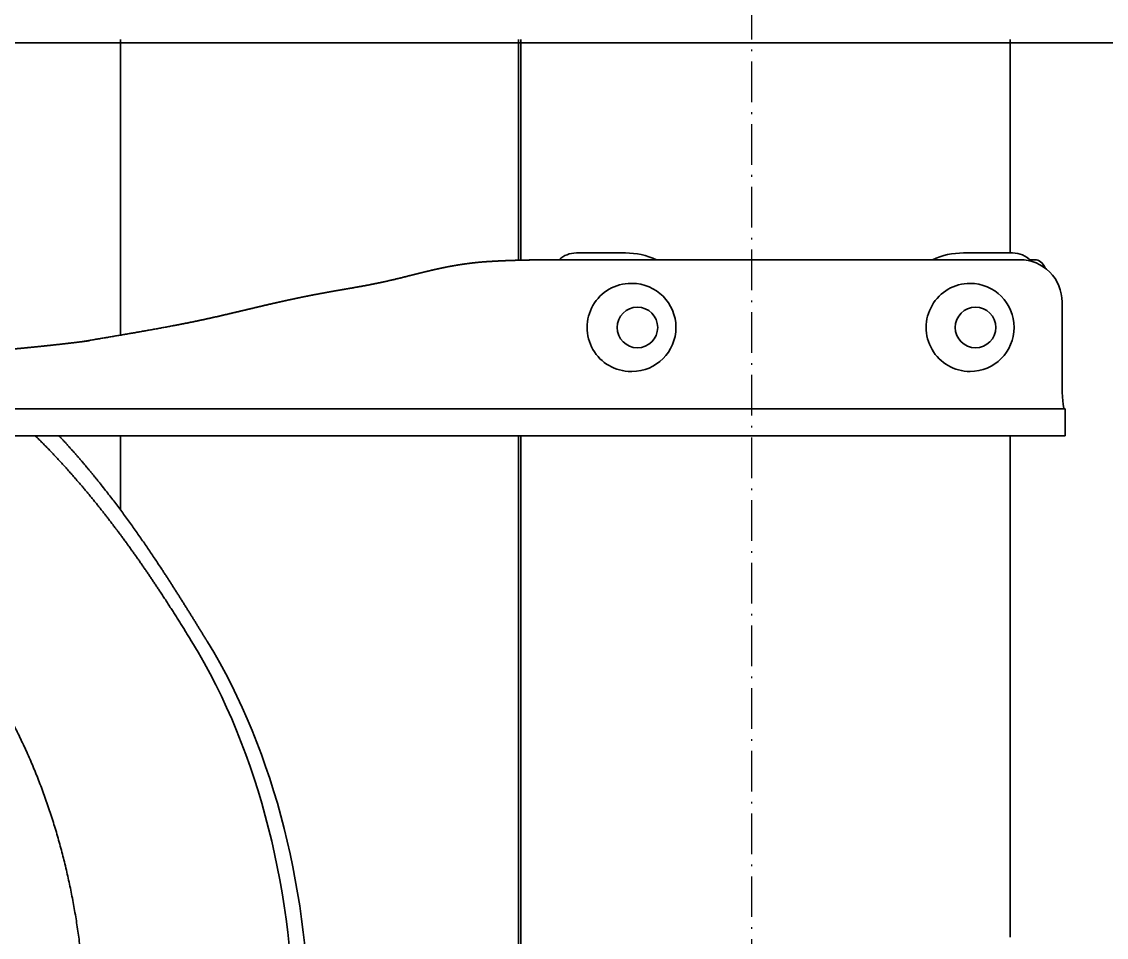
# Model space of a CAD drawing. Header units: millimetres. Extents: x 120 to 10915, y 515 to 8014.
# Drawn here: x 8034.7 to 8354.6, y 2200 to 2470.3 of the extents above; entities that cross this region are included whole.
import ezdxf

# ---------------------------------------------------------------- set-up
doc = ezdxf.new("R2010")
doc.units = ezdxf.units.MM
doc.linetypes.add('DASHDOT', pattern=[18.5, 12, -3, 0.5, -3])
doc.layers.get('0').update_dxf_attribs({"lineweight": 13})
doc.layers.add('205_Chassis_top_view', color=7, linetype='Continuous', lineweight=13)

# ---------------------------------------------------------------- blocks, each defined once
blk = doc.blocks.new('2854281_1')
at = {"layer": '205_Chassis_top_view', "color": 2, "linetype": 'DASHDOT', "lineweight": 25}
blk.add_line((8250, -1333), (8250, 1333), dxfattribs=at)
blk = doc.blocks.new('2908045_1')
at = {"layer": '205_Chassis_top_view', "color": 3, "lineweight": 35}
for p, q in [((8063.86, 207.75), (8063.86, 295)), ((8181.2, 295), (8181.2, 229.84)), ((8181.92, 295), (8181.92, 229.86)), ((8181.93, 229.86), (8181.93, 295)), ((8326.28, 232), (8326.28, 295)), ((8198.28, 232), (8212.75, 232)), ((8312.48, 232), (8326.95, 232)), ((8184.95, 230), (8184.75, 230)), ((8185.63, 230), (8184.95, 230)), ((8193.2, 230), (8185.63, 230)), ((8197.13, 230), (8196.71, 230)), ((8197.25, 230), (8197.13, 230)), ((8197.21, 230), (8197.45, 230)), ((8197.45, 230), (8329.1, 230)), ((8332.67, 230), (8332.03, 230)), ((8332.5, 229.53), (8332.37, 229.67)), ((8333.35, 230), (8332.67, 230)), ((8333.35, 230), (8333.55, 230)), ((8214.69, 223), (8214.4, 223)), ((8314.43, 223), (8314.14, 223)), ((8341.57, 194), (8341.57, 217.5)), ((8214.69, 197), (8214.4, 197)), ((8314.43, 197), (8314.14, 197)), ((8123.97, 186), (7908.06, 186)), ((8123.97, 186), (8319, 186)), ((8342.43, 186), (8319, 186)), ((8342.43, 178), (8342.43, 186)), ((8123.97, 178), (7908.06, 178)), ((8063.86, 156.07), (8063.86, 178)), ((8123.97, 178), (8319, 178)), ((8181.2, 178), (8181.2, 0)), ((8181.92, 178), (8181.92, 0)), ((8181.93, 0), (8181.93, 178)), ((8342.43, 178), (8319, 178)), ((8326.28, 30), (8326.28, 178))]:
    blk.add_line(p, q, dxfattribs=at)
for centre, radius, start, end in [((8184.85, 227.29), 2.71, 92.0008, 104.9428), ((8333.45, 227.07), 2.92, 53.0741, 88.0014), ((8333.38, 226.99), 3.03, 13.2145, 53.0211)]:
    blk.add_arc(centre, radius, start, end, dxfattribs=at)
for centre, major_axis, ratio, start_param, end_param in [((8198.28, 224.5), (0, -7.5), 0.997394, 3.141593, 3.889805), ((8212.75, 210), (0, -22), 0.997394, 2.711899, 3.141593), ((8312.48, 210), (0, -22), 0.997394, 3.141593, 3.571287), ((8326.95, 224.5), (0, -7.5), 0.997394, 2.331311, 3.141593), ((8329.1, 217.5), (0, -12.5), 0.997394, 1.570796, 3.141593), ((8214.4, 210), (0, 13), 0.997394, 0, 3.141593), ((8214.69, 210), (0, 13), 0.997394, 4.712389, 6.283185), ((8314.43, 210), (0, 13), 0.997394, 0, 3.141593), ((8314.43, 210), (0, 13), 0.997394, 4.712389, 6.283185), ((8216.28, 210), (0, -6), 0.997394, 4.712389, 10.995574), ((8316.02, 210), (0, -6), 0.997394, 4.712389, 10.995574), ((8214.69, 210), (0, 13), 0.997394, 3.141593, 4.712389), ((8314.43, 210), (0, 13), 0.997394, 3.141593, 4.712389), ((8342.15, 194), (0, -8), 0.072152, 4.712389, 6.283185), ((8005.65, 0), (0, -170), 0.643456, 0.809866, 2.331727), ((8010.24, 0), (0, -170), 0.643456, 0.809866, 2.331727)]:
    blk.add_ellipse(centre, major_axis=major_axis, ratio=ratio, start_param=start_param, end_param=end_param, dxfattribs=at)
for points, degree, knots in [([(8131.57, 221.56), (8134.45, 222.06), (8137.22, 222.56), (8139.84, 223.08), (8143.2, 223.83), (8146.45, 224.62), (8147.26, 224.82), (8148.61, 225.16), (8149.95, 225.5), (8150.51, 225.64), (8151.8, 225.96), (8153.05, 226.27), (8153.77, 226.45), (8154.53, 226.63), (8155.29, 226.81), (8155.34, 226.82), (8155.45, 226.85), (8155.55, 226.87), (8155.6, 226.89), (8155.76, 226.92), (8155.93, 226.96), (8156.04, 226.99), (8156.25, 227.04), (8156.47, 227.08), (8156.57, 227.11), (8156.74, 227.15), (8156.91, 227.18), (8157.08, 227.22), (8157.91, 227.4), (8158.71, 227.58), (8159.4, 227.72), (8160.21, 227.88), (8161.02, 228.03), (8161.12, 228.05), (8161.37, 228.09), (8161.62, 228.14), (8161.74, 228.16), (8161.99, 228.2), (8162.26, 228.25), (8162.35, 228.27), (8162.61, 228.31), (8162.86, 228.35), (8162.98, 228.37), (8163.15, 228.4), (8163.32, 228.43), (8163.37, 228.44), (8164.6, 228.64), (8165.76, 228.8), (8166.74, 228.93), (8167.65, 229.04), (8168.57, 229.14)], 5, [0, 0, 0, 0, 0, 0, 31.973476, 31.973476, 31.973476, 42.82048, 42.82048, 42.82048, 49.942025, 49.942025, 49.942025, 60.187741, 60.187741, 60.187741, 60.94866, 60.94866, 60.94866, 61.709579, 61.709579, 61.709579, 63.231415, 63.231415, 63.231415, 64.637558, 64.637558, 64.637558, 65.785643, 65.785643, 65.785643, 77.006257, 77.006257, 77.006257, 79.263657, 79.263657, 79.263657, 81.406021, 81.406021, 81.406021, 83.710643, 83.710643, 83.710643, 85.853032, 85.853032, 85.853032, 86.721933, 86.721933, 86.721933, 106.951298, 106.951298, 106.951298, 106.951298, 106.951298, 106.951298]), ([(8168.57, 229.14), (8168.89, 229.18), (8169.23, 229.21), (8169.59, 229.24), (8170.06, 229.29), (8170.57, 229.33), (8170.68, 229.33), (8170.86, 229.35), (8171.05, 229.36), (8171.14, 229.37), (8171.35, 229.39), (8171.53, 229.4), (8171.64, 229.41), (8171.8, 229.42), (8172, 229.43), (8172.06, 229.43), (8172.18, 229.44), (8172.3, 229.45), (8172.39, 229.46), (8172.63, 229.47), (8172.87, 229.49), (8173.05, 229.5), (8173.52, 229.52), (8173.99, 229.55), (8174.27, 229.57), (8174.76, 229.59), (8175.26, 229.62), (8175.61, 229.63), (8176.14, 229.66), (8176.69, 229.68), (8177.04, 229.7), (8177.53, 229.72), (8178.02, 229.74), (8178.12, 229.74), (8178.44, 229.75), (8178.77, 229.76), (8178.96, 229.77), (8179.37, 229.78), (8179.77, 229.8), (8179.88, 229.8), (8180.46, 229.82), (8181.04, 229.83), (8181.42, 229.84), (8182.03, 229.86), (8182.65, 229.87), (8182.81, 229.88), (8183.27, 229.89), (8183.74, 229.9), (8183.97, 229.9), (8184.26, 229.91), (8184.55, 229.91), (8184.61, 229.92), (8184.75, 229.92), (8184.88, 229.92), (8184.94, 229.92), (8185.18, 229.93), (8185.45, 229.93), (8185.66, 229.93), (8186.03, 229.94), (8186.4, 229.94), (8186.55, 229.95), (8186.77, 229.95), (8186.98, 229.95), (8187.04, 229.95), (8187.16, 229.95), (8187.27, 229.96), (8187.33, 229.96), (8189.01, 229.98), (8190.74, 229.99), (8192.51, 230), (8194.42, 230), (8196.3, 230), (8196.44, 230), (8196.58, 230), (8196.71, 230)], 5, [0, 0, 0, 0, 0, 0, 6.961058, 6.961058, 6.961058, 8.385357, 8.385357, 8.385357, 9.876088, 9.876088, 9.876088, 12.060428, 12.060428, 12.060428, 12.948368, 12.948368, 12.948368, 13.740203, 13.740203, 13.740203, 16.075653, 16.075653, 16.075653, 19.598903, 19.598903, 19.598903, 21.840836, 21.840836, 21.840836, 25.753726, 25.753726, 25.753726, 27.127399, 27.127399, 27.127399, 28.985195, 28.985195, 28.985195, 31.013058, 31.013058, 31.013058, 34.726452, 34.726452, 34.726452, 36.914988, 36.914988, 36.914988, 38.983228, 38.983228, 38.983228, 39.602771, 39.602771, 39.602771, 40.241047, 40.241047, 40.241047, 41.85743, 41.85743, 41.85743, 43.08387, 43.08387, 43.08387, 43.613758, 43.613758, 43.613758, 44.143645, 44.143645, 44.143645, 59.068348, 59.068348, 59.068348, 60.273032, 60.273032, 60.273032, 60.273032, 60.273032, 60.273032]), ([(8335.21, 229.41), (8335.22, 229.4), (8335.26, 229.37), (8335.32, 229.33), (8335.37, 229.28), (8335.43, 229.23), (8335.49, 229.18), (8335.55, 229.13), (8335.6, 229.07), (8335.67, 229.01), (8335.73, 228.94), (8335.81, 228.87), (8335.88, 228.78), (8335.94, 228.7), (8336.01, 228.61), (8336.08, 228.51), (8336.15, 228.42), (8336.2, 228.32), (8336.26, 228.23), (8336.31, 228.13), (8336.37, 228.01), (8336.42, 227.9), (8336.47, 227.77), (8336.52, 227.65), (8336.54, 227.57), (8336.56, 227.52)], 3, [0, 0, 0, 0, 0.069322, 0.140857, 0.214814, 0.288302, 0.365585, 0.442312, 0.522995, 0.604317, 0.70776, 0.811591, 0.918524, 1.028608, 1.141925, 1.258517, 1.381208, 1.488264, 1.587254, 1.71419, 1.837743, 1.966121, 2.096817, 2.228325, 2.363627, 2.363627, 2.363627, 2.363627]), ([(8095.54, 213.96), (8098.28, 214.6), (8101.02, 215.25), (8103.74, 215.91), (8106.64, 216.59), (8109.54, 217.25), (8109.72, 217.29), (8110.38, 217.44), (8111.05, 217.59), (8111.52, 217.7), (8112.59, 217.93), (8113.62, 218.16), (8114.21, 218.28), (8115.15, 218.48), (8116.12, 218.69), (8116.46, 218.76), (8117.9, 219.06), (8119.35, 219.35), (8120.43, 219.56), (8122.24, 219.91), (8124.06, 220.24), (8124.77, 220.37), (8126.57, 220.7), (8128.37, 221.01), (8129.44, 221.2), (8130.51, 221.38), (8131.57, 221.56)], 5, [0, 0, 0, 0, 0, 0, 30.367392, 30.367392, 30.367392, 32.389571, 32.389571, 32.389571, 37.780031, 37.780031, 37.780031, 44.78297, 44.78297, 44.78297, 48.845925, 48.845925, 48.845925, 60.927924, 60.927924, 60.927924, 69.050351, 69.050351, 69.050351, 80.825576, 80.825576, 80.825576, 80.825576, 80.825576, 80.825576]), ([(8023.72, 202.87), (8026.03, 203.07), (8028.34, 203.27), (8030.66, 203.48), (8033.61, 203.76), (8036.56, 204.05), (8037.02, 204.09), (8038.39, 204.23), (8039.74, 204.37), (8040.48, 204.44), (8041.32, 204.53), (8042.16, 204.62), (8042.22, 204.63), (8042.52, 204.66), (8042.82, 204.69), (8043.09, 204.72), (8043.84, 204.8), (8044.7, 204.9), (8045.27, 204.96), (8046.2, 205.06), (8047.08, 205.16), (8047.45, 205.21), (8047.86, 205.25), (8048.22, 205.29), (8048.3, 205.3), (8048.45, 205.32), (8048.61, 205.34), (8048.68, 205.35), (8049.33, 205.42), (8049.98, 205.5), (8050.55, 205.57), (8051.64, 205.7), (8052.73, 205.84), (8053.21, 205.9), (8053.82, 205.98), (8054.42, 206.05), (8054.51, 206.07), (8054.6, 206.08), (8054.69, 206.09)], 5, [0, 0, 0, 0, 0, 0, 22.696271, 22.696271, 22.696271, 28.709727, 28.709727, 28.709727, 36.270464, 36.270464, 36.270464, 36.899835, 36.899835, 36.899835, 39.157772, 39.157772, 39.157772, 42.729413, 42.729413, 42.729413, 45.335156, 45.335156, 45.335156, 46.082839, 46.082839, 46.082839, 46.830523, 46.830523, 46.830523, 52.409206, 52.409206, 52.409206, 57.492023, 57.492023, 57.492023, 58.368576, 58.368576, 58.368576, 58.368576, 58.368576, 58.368576]), ([(8038.72, 178), (8042.84, 173.95), (8046.84, 169.72), (8050.7, 165.36), (8056.46, 158.46), (8061.89, 151.41), (8063.77, 148.9), (8069.53, 141.01), (8074.89, 133.09), (8078.37, 127.71), (8081.7, 122.4), (8084.87, 117.23)], 5, [0, 0, 0, 0, 0, 0, 52.293718, 52.293718, 52.293718, 81.006002, 81.006002, 81.006002, 142.233821, 142.233821, 142.233821, 142.233821, 142.233821, 142.233821]), ([(8045.7, 178), (8049.8, 173.61), (8053.75, 169.07), (8057.56, 164.4), (8066.88, 152.33), (8075.28, 140), (8080.04, 132.55), (8084.69, 125.01), (8089.1, 117.81), (8089.22, 117.62), (8089.34, 117.43), (8089.46, 117.23)], 5, [0, 0, 0, 0, 0, 0, 52.233065, 52.233065, 52.233065, 132.919693, 132.919693, 132.919693, 135.165096, 135.165096, 135.165096, 135.165096, 135.165096, 135.165096]), ([(7998.89, 135.83), (7999.69, 135.15), (8001.26, 133.78), (8003.57, 131.65), (8005.83, 129.47), (8008.04, 127.22), (8010.19, 124.92), (8012.11, 122.77), (8013.81, 120.79), (8015.3, 118.98), (8016.77, 117.14), (8018.2, 115.27), (8019.61, 113.38), (8020.99, 111.47), (8022.34, 109.52), (8023.74, 107.43), (8025.19, 105.18), (8026.69, 102.77), (8028.14, 100.32), (8029.71, 97.58), (8031.37, 94.52), (8032.89, 91.57), (8034.15, 89.01), (8035.17, 86.86), (8036.16, 84.7), (8037.13, 82.51), (8038.06, 80.31), (8038.97, 78.09), (8039.85, 75.86), (8040.71, 73.61), (8041.53, 71.35), (8042.33, 69.08), (8043.1, 66.79), (8043.84, 64.5), (8044.55, 62.18), (8045.24, 59.86), (8045.9, 57.52), (8046.53, 55.18), (8047.13, 52.82), (8047.71, 50.46), (8048.26, 48.09), (8048.78, 45.7), (8049.28, 43.31), (8049.74, 40.91), (8050.19, 38.5), (8050.6, 36.08), (8050.98, 33.66), (8051.34, 31.23), (8051.67, 28.8), (8051.98, 26.36), (8052.26, 23.92), (8052.51, 21.47), (8052.73, 19.01), (8052.92, 16.56), (8053.09, 14.1), (8053.23, 11.63), (8053.35, 9.17), (8053.44, 6.7), (8053.5, 4.24), (8053.53, 1.77), (8053.53, -0.7), (8053.51, -3.17), (8053.47, -5.64), (8053.39, -8.11), (8053.29, -10.57), (8053.16, -13.04), (8053, -15.5), (8052.82, -17.95), (8052.61, -20.41), (8052.37, -22.86), (8052.1, -25.31), (8051.81, -27.75), (8051.49, -30.19), (8051.14, -32.62), (8050.77, -35.04), (8050.37, -37.46), (8049.94, -39.87), (8049.48, -42.27), (8049, -44.67), (8048.49, -47.06), (8047.95, -49.44), (8047.39, -51.81), (8046.79, -54.17), (8046.17, -56.52), (8045.53, -58.85), (8044.85, -61.18), (8044.15, -63.5), (8043.42, -65.8), (8042.66, -68.1), (8041.88, -70.38), (8041.06, -72.64), (8040.22, -74.89), (8039.36, -77.13), (8038.46, -79.35), (8037.54, -81.56), (8036.58, -83.76), (8035.6, -85.93), (8034.59, -88.1), (8033.55, -90.24), (8032.49, -92.36), (8031.39, -94.46), (8030.41, -96.29), (8029.43, -98.06), (8028.47, -99.76), (8027.36, -101.65), (8026.23, -103.51), (8025.08, -105.36), (8023.9, -107.18), (8022.7, -108.99), (8021.47, -110.78), (8020.17, -112.61), (8018.8, -114.48), (8017.35, -116.39), (8015.88, -118.27), (8014.37, -120.12), (8012.83, -121.94), (8011.26, -123.73), (8009.67, -125.49), (8008.05, -127.21), (8006.4, -128.89), (8004.74, -130.53), (8003.04, -132.14), (8001.32, -133.72), (7999.57, -135.26), (7997.79, -136.76), (7995.99, -138.22), (7993.84, -139.9), (7991.33, -141.75), (7988.57, -143.65), (7985.9, -145.39), (7983.32, -146.96), (7980.69, -148.46), (7978.25, -149.76), (7976.01, -150.88), (7973.98, -151.84), (7971.93, -152.76), (7969.75, -153.67), (7967.43, -154.58), (7964.98, -155.47), (7962.51, -156.29), (7960.17, -156.99), (7957.98, -157.6), (7955.93, -158.11), (7953.88, -158.58), (7951.58, -159.05), (7949.05, -159.51), (7946.27, -159.92), (7943.49, -160.25), (7940.51, -160.51), (7937.34, -160.68), (7935.11, -160.72), (7933.99, -160.72)], 3, [0, 0, 0, 0, 3.133994, 6.27223, 9.415377, 12.563414, 15.713516, 18.869951, 21.209072, 23.556328, 25.905459, 28.258467, 30.615473, 32.976596, 35.341946, 37.710931, 40.541331, 43.37745, 46.220119, 49.0688, 52.857173, 56.657518, 59.029891, 61.409895, 63.792155, 66.181822, 68.573616, 70.972583, 73.373865, 75.782049, 78.182708, 80.58993, 82.999599, 85.415505, 87.83383, 90.258047, 92.685452, 95.116432, 97.545886, 99.978657, 102.414369, 104.85478, 107.297307, 109.744108, 112.192733, 114.645215, 117.096248, 119.550617, 122.006452, 124.465181, 126.925284, 129.387803, 131.85142, 134.316982, 136.782013, 139.248462, 141.715513, 144.183498, 146.651849, 149.120632, 151.589514, 154.058335, 156.527254, 158.995585, 161.463482, 163.930302, 166.396416, 168.860955, 171.324586, 173.786171, 176.248525, 178.708304, 181.166713, 183.62209, 186.075818, 188.526049, 190.973936, 193.419225, 195.865005, 198.307873, 200.748001, 203.183306, 205.616341, 208.044148, 210.469751, 212.889762, 215.313146, 217.732618, 220.14877, 222.558575, 224.965986, 227.366738, 229.764988, 232.156278, 234.557014, 236.950499, 239.34171, 241.725428, 244.107251, 246.481389, 248.853756, 251.218272, 252.714178, 254.904676, 257.088281, 259.271147, 261.447071, 263.622391, 265.79074, 267.957069, 270.120136, 272.519332, 274.914641, 277.305886, 279.6932, 282.076733, 284.456614, 286.833001, 289.20684, 291.547405, 293.885787, 296.221347, 298.554236, 300.884605, 303.212605, 305.538383, 307.861422, 311.378977, 314.892134, 317.917373, 320.940486, 323.961532, 326.980547, 329.230598, 331.476137, 333.724466, 335.968719, 338.575515, 341.181709, 343.789047, 346.392262, 348.502638, 350.610747, 352.720428, 354.82823, 357.636135, 360.441523, 363.248412, 366.053716, 369.407435, 372.760358, 372.760358, 372.760358, 372.760358])]:
    blk.add_open_spline(points, degree=degree, knots=knots, dxfattribs=at)
for points in [[(8079.26, 210.5), (8082.58, 211.12), (8085.88, 211.78), (8089.13, 212.48), (8092.35, 213.21), (8095.54, 213.96)], [(8052.4, 205.8), (8057.87, 206.73), (8063.26, 207.63), (8068.6, 208.54), (8073.94, 209.49), (8079.26, 210.5)]]:
    blk.add_open_spline(points, degree=5, dxfattribs=at)

msp = doc.modelspace()

# ---------------------------------------------------------------- linework, layer by layer
at = {"layer": '205_Chassis_top_view', "color": 3, "lineweight": 35}
msp.add_line((10210, 2464), (4055, 2464), dxfattribs=at)

# ---------------------------------------------------------------- block references
at = {"color": 7, "lineweight": 35}
for name in ['2854281_1', '2908045_1']:
    msp.add_blockref(name, (0, 2170), dxfattribs=at)

doc.saveas('drawing.dxf')
